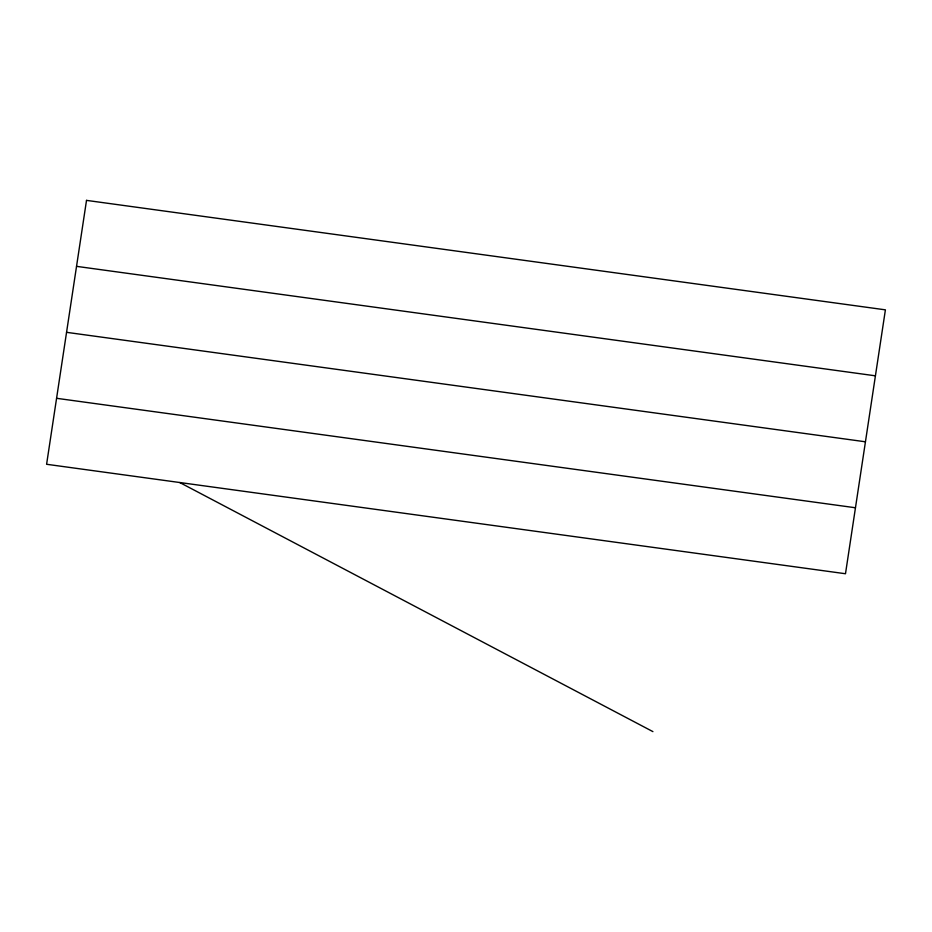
<?xml version="1.0" encoding="UTF-8"?>
<svg xmlns="http://www.w3.org/2000/svg" width="932" height="932" viewBox="0 0 932 932"><rect width="100%" height="100%" fill="white"/><g stroke="black" fill="none" stroke-linecap="round" stroke-linejoin="round"><path stroke-width="1.4" d="M76.541 266.354L875.416 375.817M66.556 332.328L865.444 441.791M56.584 398.302L855.459 507.765M179.748 482.52L652.913 731.62M86.513 200.38L46.6 464.276L845.487 573.739L885.4 309.843L86.513 200.38"/></g></svg>
